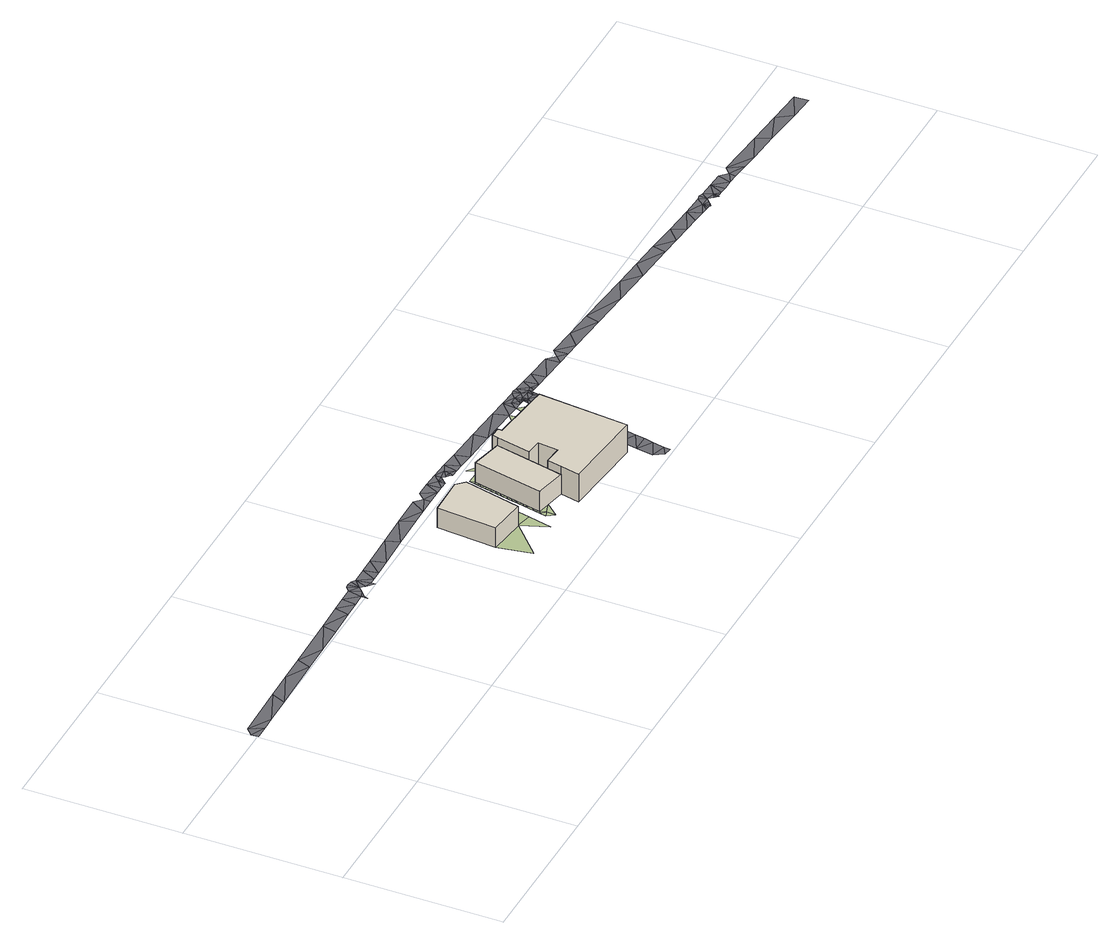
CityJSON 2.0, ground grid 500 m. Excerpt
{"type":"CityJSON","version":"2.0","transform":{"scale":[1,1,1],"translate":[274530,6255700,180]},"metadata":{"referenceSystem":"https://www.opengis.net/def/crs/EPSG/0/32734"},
"CityObjects":{
"building1":{"type":"Building","attributes":{"address":"26 Albert Road Woodstock Cape Town","building":"yes","building:levels":2,"building_height":6.9,"roof_height":11.92,"ground_height":5.02,"plus_code":"4FRW3CFV+CQ8"},"geometry":[{"type":"Solid","lod":"1","boundaries":[[[[0,1,2,3]],[[1,4,5,2]],[[4,6,7,5]],[[6,8,9,7]],[[8,0,3,9]],[[3,2,5,7,9]],[[8,6,4,1,0]]]]}]},
"building2":{"type":"Building","attributes":{"address":"Woodstock Gas 32 Albert Road Woodstock Cape Town","building":"retail","building:levels":2,"building_height":6.9,"roof_height":11.97,"ground_height":5.07,"plus_code":"4FRW3CFV+CV8"},"geometry":[{"type":"Solid","lod":"1","boundaries":[[[[10,11,12,13]],[[11,14,15,12]],[[14,16,17,15]],[[16,18,19,17]],[[18,20,21,19]],[[20,10,13,21]],[[13,12,15,17,19,21]],[[20,18,16,14,11,10]]]]}]},
"building3":{"type":"Building","attributes":{"building":"industrial","building:levels":3,"building_height":9.7,"roof_height":14.77,"ground_height":5.07,"plus_code":"4FRW3CFV+9XJ"},"geometry":[{"type":"Solid","lod":"1","boundaries":[[[[16,22,23,24]],[[22,25,26,23]],[[25,27,28,26]],[[27,29,30,28]],[[29,31,32,30]],[[31,33,34,32]],[[33,10,35,34]],[[10,20,36,35]],[[20,37,38,36]],[[37,39,40,38]],[[39,18,41,40]],[[18,16,24,41]],[[24,23,26,28,30,32,34,35,36,38,40,41]],[[18,39,37,20,10,33,31,29,27,25,22,16]]]]}]},
"terrain1":{"type":"TINRelief","geometry":[{"type":"CompositeSurface","lod":"1","boundaries":[[[42,43,0]],[[44,43,45]],[[46,43,44]],[[43,46,47]],[[48,49,50]],[[49,48,51]],[[14,52,50]],[[50,49,14]],[[53,47,46]],[[52,14,54]],[[51,55,49]],[[54,56,52]],[[57,47,58]],[[55,14,49]],[[53,58,47]],[[56,54,59]],[[59,60,56]],[[61,60,59]],[[60,61,62]],[[63,57,58]],[[62,61,64]],[[62,64,65]],[[64,66,65]],[[66,67,65]],[[68,57,63]],[[67,66,69]],[[69,70,67]],[[71,70,69]],[[70,71,72]],[[72,71,73]],[[73,74,72]],[[73,75,74]],[[75,76,74]],[[76,75,77]],[[78,76,77]],[[11,78,77]],[[11,79,78]],[[80,79,11]],[[11,81,80]],[[39,20,18]],[[37,20,39]],[[82,81,33]],[[10,33,81]],[[31,83,33]],[[84,31,29]],[[84,83,31]],[[29,85,84]],[[84,86,83]],[[85,86,84]],[[87,86,85]],[[88,89,90]],[[91,89,88]],[[92,93,87]],[[94,89,91]],[[92,89,94]],[[95,96,97]],[[92,94,98]],[[96,95,99]],[[99,100,96]],[[100,99,101]],[[100,101,102]],[[92,98,103]],[[92,104,105]],[[104,92,103]],[[103,106,104]]]}]},
"road1":{"type":"Road","attributes":{"highway":"residential","name":"Hercules Street","surface":"asphalt","lanes":2,"width":5,"oneway":"yes"},"geometry":[{"type":"MultiSurface","lod":"1","boundaries":[[[107,108,109]],[[110,111,112]],[[113,114,94]],[[115,116,117]],[[118,107,109]],[[94,91,113]],[[97,88,119]],[[120,106,103]],[[110,112,121]],[[122,119,118]],[[123,124,125]],[[94,126,98]],[[96,113,88]],[[102,113,100]],[[113,96,100]],[[108,107,121]],[[127,128,125]],[[123,128,129]],[[123,125,128]],[[124,130,131]],[[116,106,123]],[[129,132,117]],[[116,123,117]],[[123,106,133]],[[130,124,134]],[[135,98,136]],[[134,124,133]],[[135,103,98]],[[132,115,117]],[[120,133,106]],[[117,123,129]],[[137,94,114]],[[125,124,131]],[[133,124,123]],[[103,135,120]],[[121,112,108]],[[97,119,122]],[[119,107,118]],[[136,98,126]],[[126,94,137]],[[114,113,102]],[[113,91,88]],[[96,88,97]]]}]},
"road2":{"type":"Road","attributes":{"highway":"primary","name":"Albert Road","surface":"asphalt","lanes":2,"width":4.4},"geometry":[{"type":"MultiSurface","lod":"1","boundaries":[[[138,139,140]],[[141,142,139]],[[140,143,138]],[[143,144,145]],[[146,147,148]],[[149,148,150]],[[151,152,149]],[[152,151,153]],[[151,154,153]],[[151,155,154]],[[156,155,151]],[[157,156,158]],[[159,160,161]],[[162,155,157]],[[163,159,161]],[[164,165,166]],[[167,168,169]],[[170,171,172]],[[166,173,164]],[[174,175,169]],[[176,177,178]],[[150,151,149]],[[105,179,180]],[[181,127,182]],[[128,183,129]],[[182,127,184]],[[127,125,185]],[[125,131,185]],[[186,131,130]],[[187,188,189]],[[187,190,191]],[[192,193,194]],[[190,195,191]],[[195,196,197]],[[198,199,200]],[[201,202,203]],[[204,205,201]],[[206,199,198]],[[207,199,204]],[[204,201,203]],[[199,208,200]],[[208,199,207]],[[209,210,198]],[[211,212,213]],[[214,213,215]],[[216,212,217]],[[218,219,220]],[[221,188,222]],[[169,175,167]],[[223,224,225]],[[197,191,195]],[[226,227,228]],[[229,163,230]],[[225,224,231]],[[188,221,189]],[[194,232,196]],[[222,233,234]],[[190,187,189]],[[227,226,235]],[[186,236,185]],[[232,194,193]],[[185,131,186]],[[237,185,236]],[[236,238,237]],[[127,181,239]],[[240,241,176]],[[241,240,93]],[[132,129,183]],[[242,115,132]],[[183,242,132]],[[243,180,179]],[[244,243,179]],[[243,244,245]],[[183,243,245]],[[242,183,245]],[[246,247,235]],[[213,214,211]],[[206,198,248]],[[249,250,204]],[[237,251,252]],[[127,185,184]],[[209,247,246]],[[214,250,253]],[[254,255,248]],[[256,204,203]],[[198,247,209]],[[204,199,205]],[[257,254,198]],[[254,248,198]],[[127,239,128]],[[239,183,128]],[[164,258,259]],[[250,249,253]],[[259,260,164]],[[261,171,262]],[[247,198,200]],[[210,257,198]],[[148,147,150]],[[263,241,93]],[[239,243,183]],[[259,168,260]],[[176,178,240]],[[168,259,264]],[[264,169,168]],[[265,261,262]],[[173,170,164]],[[258,164,170]],[[266,258,172]],[[170,172,258]],[[184,185,237]],[[192,251,193]],[[178,177,267]],[[267,266,268]],[[165,164,260]],[[155,156,157]],[[160,269,161]],[[270,162,269]],[[93,105,263]],[[261,172,171]],[[268,266,172]],[[267,177,266]],[[271,272,273]],[[274,223,275]],[[180,239,263]],[[181,263,239]],[[175,229,230]],[[239,180,243]],[[105,180,263]],[[265,268,261]],[[268,172,261]],[[217,276,277]],[[269,160,270]],[[140,144,143]],[[145,144,231]],[[272,271,274]],[[223,274,271]],[[163,229,159]],[[278,276,219]],[[276,278,277]],[[250,214,215]],[[250,207,204]],[[249,204,256]],[[141,139,138]],[[272,148,273]],[[229,175,174]],[[216,217,277]],[[149,273,148]],[[213,212,216]],[[251,192,252]],[[184,237,252]],[[251,237,238]],[[196,232,197]],[[162,270,155]],[[233,228,234]],[[221,222,234]],[[228,233,226]],[[231,224,145]],[[223,225,275]],[[219,218,278]],[[235,247,227]]]}]}
},
"vertices":[
[1100,265,1],[1220,251,1],[1220,251,70],[1100,265,70],[1263,432,1],[1263,432,70],[1239,458,1],[1239,458,70],[1116,455,1],[1116,455,70],
[1456,425,2],[1355,447,2],[1355,447,71],[1456,425,71],[1307,224,2],[1307,224,71],[1406,203,2],[1406,203,71],[1417,250,2],[1417,250,71],[1431,314,2],[1431,314,71],
[1394,143,2],[1394,143,99],[1406,203,99],[1665,116,2],[1665,116,99],[1692,404,2],[1692,404,99],[1493,427,2],[1493,427,99],[1492,440,2],[1492,440,99],[1460,443,2],[1460,443,99],[1456,425,99],[1431,314,99],[1480,308,2],[1480,308,99],[1473,244,2],[1473,244,99],[1417,250,99],
[1118,155,3],[1220,251,2],[1270,240,2],[1253,164,2],[1286,316,2],[1241,341,2],[1294,199,2],[1313,205,2],[1298,218,2],[1311,176,2],[1302,237,2],[1295,354,2],[1313,252,2],[1346,216,2],[1310,275,2],[1263,432,2],[1303,392,2],[1319,280,2],[1314,294,2],[1325,308,2],[1318,312,2],[1311,430,2],[1328,322,2],[1322,331,2],[1331,336,2],[1326,350,2],[1319,468,2],[1337,363,2],[1330,369,2],[1340,377,2],[1335,388,2],[1343,391,2],[1339,407,2],[1347,409,2],[1343,426,2],[1351,427,2],[1347,444,2],[1351,463,2],[1382,462,2],[1417,433,2],[1392,492,2],[1511,467,2],[1514,434,2],[1532,423,2],[1544,463,2],[1592,415,2],[1710,209,3],[1679,260,3],[1672,188,3],[1720,264,3],[1692,404,3],[1681,493,2],[1730,319,3],[1771,210,3],[1762,215,3],[1757,186,3],[1741,373,3],[1774,227,3],[1768,244,3],[1777,244,3],[1770,259,3],[1751,428,2],[1742,465,2],[1721,489,2],[1756,456,2],
[1690,99,4],[1735,69,4],[1741,98,4],[1700,15,4],[1725,10,4],[1728,30,4],[1745,256,3],[1773,274,3],[1761,483,2],[1758,469,2],[1767,479,2],[1746,127,4],[1700,154,4],[1800,420,2],[1680,44,4],[1752,156,4],[1775,477,2],[1799,473,2],[1802,490,2],[1784,332,3],[1790,506,2],[1776,495,2],[1769,489,2],[1811,479,2],[1808,483,2],[1765,486,2],[1805,450,2],[1808,464,2],[1795,391,3],[1789,362,3],[1778,303,3],
[24,540,3],[48,497,3],[93,498,3],[2,518,3],[3,496,3],[202,544,2],[184,500,2],[291,546,2],[727,492,2],[732,504,2],[728,512,2],[737,556,2],[750,521,2],[764,535,2],[750,567,2],[763,570,2],[779,567,2],[791,558,2],[778,521,2],[798,514,2],[798,501,2],[994,562,2],[892,560,2],[904,516,2],[818,514,2],[1009,519,2],[1314,543,2],[1313,522,2],[1320,529,2],[1220,524,2],[1266,523,2],[1220,546,2],[1334,543,2],[1343,534,2],[1366,549,2],[1327,536,2],[1197,567,2],[1167,522,2],[1558,547,2],[1447,556,2],[1458,511,2],[1741,488,2],[1737,512,2],[1780,529,2],[1792,531,2],[1763,493,2],[1804,527,2],[1812,492,2],[1811,482,2],[2188,449,3],[2314,438,3],[2201,491,3],[2107,500,2],[2063,460,2],[1886,519,2],[1891,475,2],[1969,512,2],[2013,508,2],[1991,488,2],[2017,464,2],[2813,414,6],[2844,414,6],[2832,437,5],[2862,394,6],[2868,387,6],[2868,391,6],[2872,407,6],[2858,399,6],[2831,403,6],[2859,435,5],[2847,440,5],[2777,397,6],[2797,395,6],[2975,385,7],[3026,380,7],[2976,407,7],[2941,387,7],[2955,430,6],[2999,427,6],[3076,375,7],[3381,391,9],[3302,354,9],[3382,347,9],[2389,474,3],[2440,427,4],[558,552,1],[380,548,2],[456,506,1],[2628,410,5],[2670,449,4],[2576,458,4],[1095,565,2],[1115,521,2],[365,504,2],[1971,468,2],[2565,416,5],[2483,466,4],[2691,405,6],[1821,481,2],[1827,495,2],[1831,480,2],[1764,514,2],[1559,503,2],[1669,538,2],[1761,486,2],[1754,495,2],[1751,487,2],[1756,486,2],[2737,401,6],[2764,441,5],[2824,396,6],[2888,390,6],[2907,433,5],[1851,478,2],[1845,523,2],[2908,388,6],[2816,394,6],[2816,390,6],[2878,390,6],[2807,394,6],[1335,565,2],[1288,567,2],[1289,523,2],[1364,533,2],[1350,527,2],[1725,533,2],[1241,568,2],[1357,519,2],[1391,561,2],[1407,515,2],[1382,517,2],[851,515,2],[842,559,2],[648,554,1],[688,511,2],[692,555,2],[637,510,1],[547,508,1],[3178,366,9],[3158,412,7],[3269,401,9]
]}
